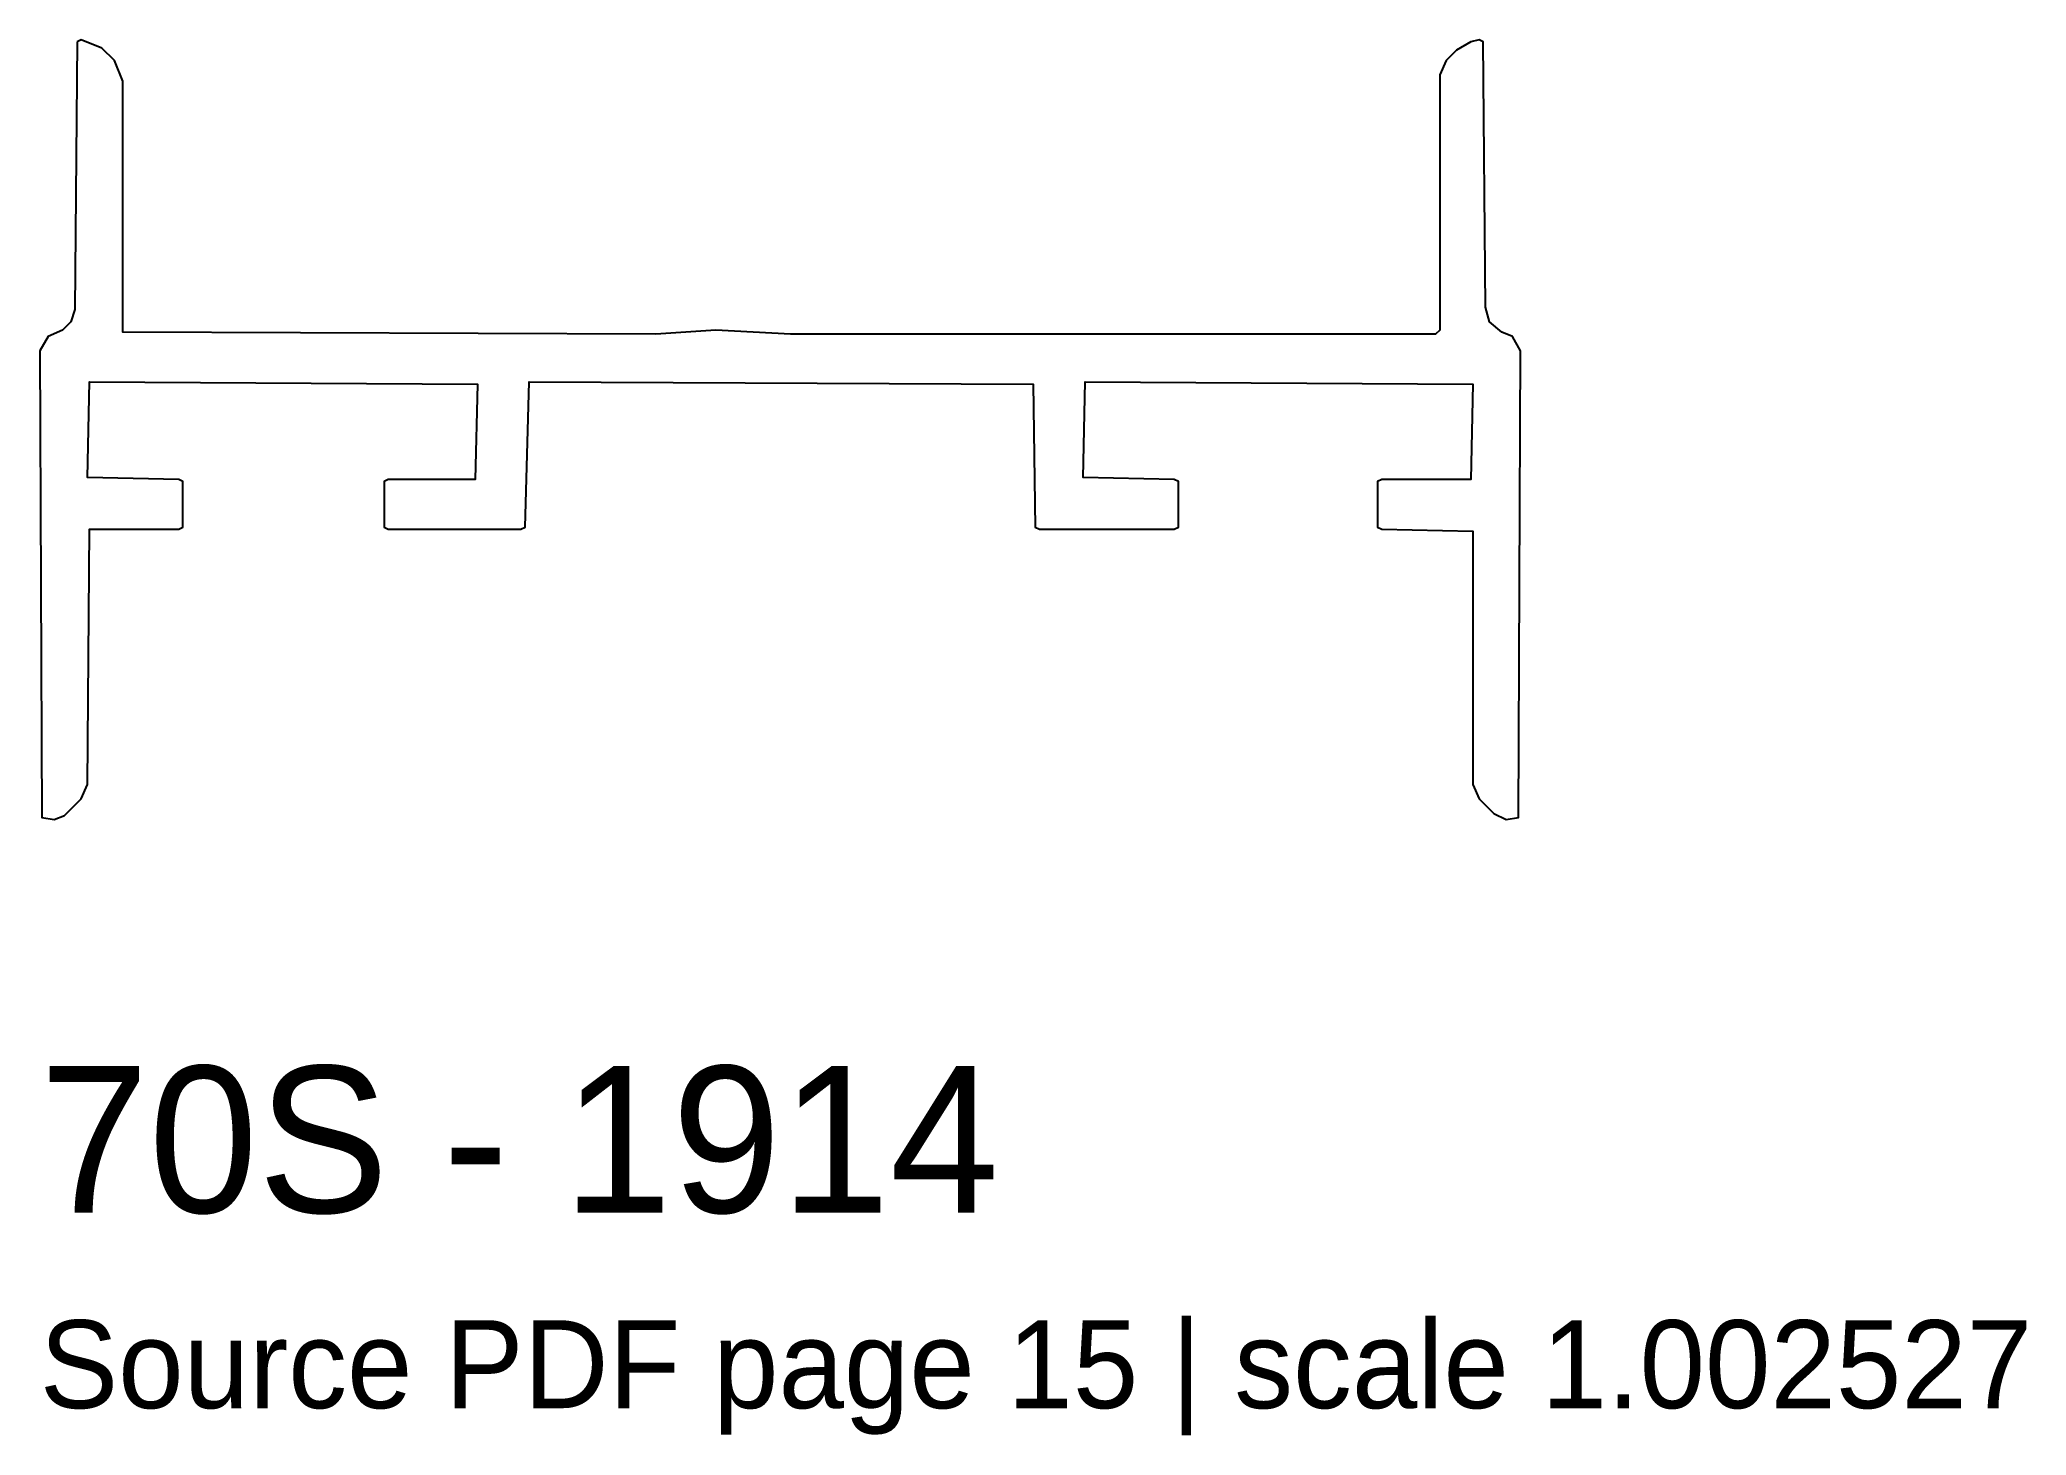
# Model space of a CAD drawing. Header units: millimetres. Extents: x 0 to 40.6, y -12.6 to 16.
import ezdxf

# ---------------------------------------------------------------- set-up
doc = ezdxf.new("R2010")
doc.units = ezdxf.units.MM
doc.layers.add('INFO', color=7, linetype='Continuous')
doc.layers.add('PROFILE', color=7, linetype='Continuous')

msp = doc.modelspace()

# ---------------------------------------------------------------- linework, layer by layer
at = {"layer": 'PROFILE'}
msp.add_lwpolyline([(0.764, 15.958), (0.721, 10.483), (0.637, 10.228), (0.467, 10.058), (0.17, 9.931), (0, 9.634), (0.042, 0.085), (0.297, 0.042), (0.509, 0.127), (0.849, 0.467), (0.976, 0.764), (1.019, 5.984), (2.844, 5.984), (2.928, 6.027), (2.928, 6.96), (2.844, 7.003), (0.976, 7.045), (1.019, 8.997), (8.955, 8.955), (8.912, 7.003), (7.13, 7.003), (7.045, 6.96), (7.045, 6.027), (7.13, 5.984), (9.846, 5.984), (9.931, 6.027), (10.016, 8.997), (20.329, 8.955), (20.371, 6.027), (20.456, 5.984), (23.215, 5.984), (23.3, 6.027), (23.3, 6.96), (23.215, 7.003), (21.347, 7.045), (21.39, 8.997), (29.326, 8.955), (29.284, 7.003), (27.459, 7.003), (27.374, 6.96), (27.374, 6.027), (27.459, 5.984), (29.326, 5.942), (29.326, 0.764), (29.454, 0.467), (29.751, 0.17), (30.005, 0.042), (30.26, 0.085), (30.302, 9.634), (30.133, 9.931), (29.92, 10.016), (29.666, 10.228), (29.581, 10.525), (29.538, 15.958), (29.454, 16), (29.284, 15.958), (28.987, 15.788), (28.775, 15.576), (28.647, 15.279), (28.647, 10.058), (28.562, 9.973), (15.363, 9.973), (13.836, 10.058), (12.605, 9.973), (1.698, 10.016), (1.698, 15.151), (1.528, 15.576), (1.273, 15.83), (0.849, 16)], close=True, dxfattribs=at)

# ---------------------------------------------------------------- texts
at = {"layer": 'INFO'}
for s, height, p in [('70S - 1914', 3, (0, -8)), ('Source PDF page 15 | scale 1.002527', 1.8, (0, -12))]:
    msp.add_text(s, height=height, dxfattribs=at).set_placement(p)

doc.saveas('drawing.dxf')
